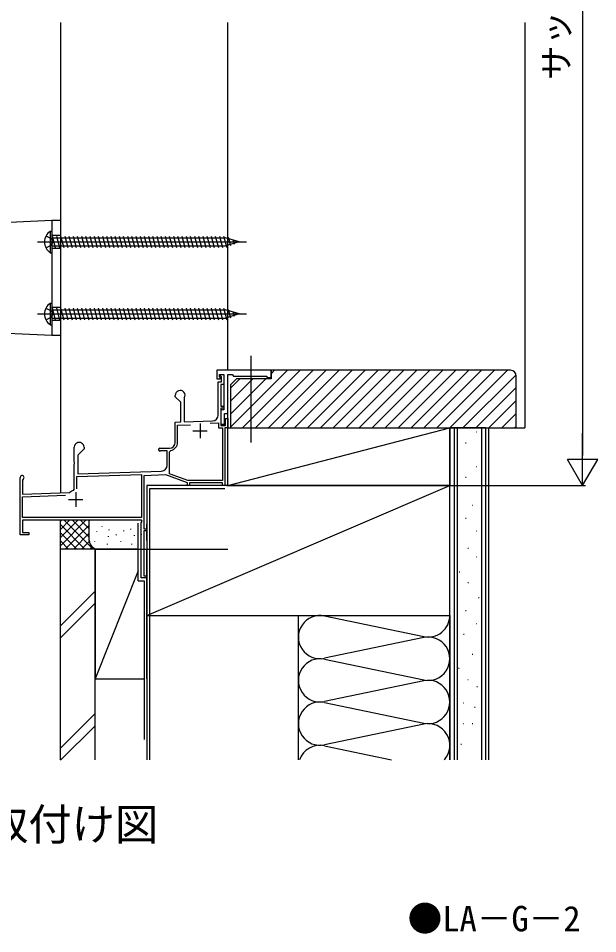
# Model space of a CAD drawing. Units: millimetres, scale not verified. Extents: x -525 to 525, y -783 to 778.
# Drawn here: x -369.6 to -168.8, y 62 to 379.3 of the extents above; entities that cross this region are included whole.
import ezdxf
from ezdxf.enums import TextEntityAlignment as Align

# ---------------------------------------------------------------- set-up
doc = ezdxf.new("R2010")
doc.units = ezdxf.units.MM
doc.header["$LTSCALE"] = 4
for name, color, linetype in [('0-1_USER1', 3, 'Continuous'), ('0-3_YKK_11E', 7, 'Continuous'), ('0-4_YKK_12', 2, 'Continuous'), ('0-5_YKK_13', 4, 'Continuous'), ('0-7_YKK_D', 6, 'Continuous'), ('0-9_YSS_K', 3, 'Continuous')]:
    doc.layers.add(name, color=color, linetype=linetype)
doc.styles.add('ＭＳ ゴシック', font='')
doc.styles.get('ＭＳ ゴシック').set_extended_font_data('MS Gothic')

msp = doc.modelspace()

# ---------------------------------------------------------------- linework, layer by layer
at = {"layer": '0-3_YKK_11E'}
for p, q in [((-306.6, 238.8), (-306.6, 233.8)), ((-309.1, 236.3), (-304.1, 236.3)), ((-320.5, 230.3), (-317.2, 230.3)), ((-349.7, 215), (-349.7, 210)), ((-352.2, 212.5), (-347.2, 212.5))]:
    msp.add_line(p, q, dxfattribs=at)
msp.add_lwpolyline([(-282, 257.3), (-300.8, 257.3), (-300.8, 254.3), (-299.6, 254.3), (-299.6, 254.8), (-299.8, 255), (-299.8, 255.8), (-298.3, 255.8), (-298.3, 243.6), (-299.4, 243.6), (-299.4, 238.6), (-298.1, 238.6), (-298.1, 242.3), (-297, 242.3), (-297, 255.8), (-295.5, 255.8), (-295, 255.3), (-283.5, 255.3), (-283.5, 254.8), (-282, 254.8)], close=True, dxfattribs=at)
for points in [[(-300.3, 241.752), (-300.3, 253.3), (-299.2, 253.3), (-299.2, 255), (-299.5, 255.3), (-299.5, 255.8), (-298.3, 255.8), (-298.3, 252.4), (-299.4, 252.4), (-299.4, 244.9), (-298.3, 244.9), (-298.3, 244.1), (-299.4, 244.1), (-299.4, 238.1), (-297.8, 238.1), (-297.8, 240.6), (-297, 240.6), (-297, 237.3), (-298, 237.3), (-298, 217.3), (-298.8, 217.3), (-298.8, 218.3), (-310.2, 218.3), (-310.2, 217.3), (-311, 217.3), (-311, 218.3), (-318.441, 221.008), (-326.1, 220.741), (-326.1, 202.3), (-325, 202.3), (-325, 201.6), (-326.1, 201.6), (-326.1, 186), (-325, 186), (-325, 185.3), (-327, 185.3), (-327, 204.4), (-326.677, 204.96), (-326.873, 205.3)], [(-315.2, 232.3), (-315.2, 239.3), (-313.3, 239.366), (-313.3, 246.2), (-315.2, 248.1), (-315.2, 248.6)], [(-312.055, 247.705), (-312.1, 247.546), (-312.1, 239.408), (-302.23, 239.753)], [(-303.068, 238.923), (-300.2, 239.023), (-300.2, 237.3), (-298.8, 237.3), (-298.8, 219.1), (-310.859, 219.1), (-317.2, 221.408), (-317.2, 229.038), (-316.776, 229.532)], [(-314.4, 232.3), (-314.4, 238.227), (-309.962, 238.382)], [(-350.431, 215.615), (-350.2, 215.907), (-350.2, 224.642), (-350.08, 224.825), (-350.08, 225.375), (-350.2, 225.558), (-350.2, 230.6)], [(-346.8, 230.6), (-346.8, 230.1), (-349, 227.9), (-349, 221.342), (-319.93, 222.357)], [(-318, 224.356), (-318, 229.4), (-320.113, 229.4), (-320.258, 229.363)], [(-326.873, 205.3), (-368.2, 205.3), (-368.2, 201), (-366, 201), (-366, 200.3), (-369, 200.3), (-369, 220.1)], [(-349.3, 216.2), (-349.3, 220.431), (-326.9, 221.213), (-326.9, 206.2), (-368.2, 206.2), (-368.2, 213.427), (-353.294, 213.948)], [(-367.95, 219.494), (-368.1, 219.234), (-368.1, 214.331), (-351.921, 214.896), (-351.74, 214.965)]]:
    msp.add_lwpolyline(points, dxfattribs=at)
for centre, radius, start, end in [((-313.5, 248.6), 1.7, 328.21165, 180), ((-302.3, 241.752), 2, 272, 0.00001), ((-348.5, 230.6), 1.7, 359.99999, 180.00001), ((-317.2, 232.3), 2, 270.00001, 359.99999), ((-317.2, 232.3), 2.8, 278.71475, 359.99999), ((-320.5, 229.8), 0.5, 89.99998, 298.95499), ((-320, 224.356), 2, 271.99998, 360), ((-368.3, 220.1), 0.7, 300, 179.99999), ((-349.7, 212.5), 3.2, 103.21298, 129.61476)]:
    msp.add_arc(centre, radius, start, end, dxfattribs=at)
at = {"layer": '0-4_YKK_12'}
for p, q in [((-361.752, 301.8), (-351.186, 301.8)), ((-361.752, 276.8), (-351.186, 276.8))]:
    msp.add_line(p, q, dxfattribs=at)
at = {"layer": '0-5_YKK_13'}
for p, q in [((-358, 309.3), (-358, 269.3)), ((-358.509, 305.55), (-358, 305.55)), ((-358, 305.55), (-358, 298.05)), ((-363, 301.8), (-290.5, 301.8)), ((-355, 304.05), (-358, 304.05)), ((-358, 303.2), (-297.828, 303.2)), ((-357.845, 303.8), (-356.773, 299.8)), ((-356.395, 303.8), (-355.324, 299.8)), ((-354.946, 303.8), (-353.874, 299.8)), ((-353.497, 303.8), (-352.425, 299.8)), ((-352.047, 303.8), (-350.975, 299.8)), ((-350.598, 303.8), (-349.526, 299.8)), ((-349.148, 303.8), (-348.077, 299.8)), ((-347.699, 303.8), (-346.627, 299.8)), ((-346.25, 303.8), (-345.178, 299.8)), ((-344.8, 303.8), (-343.729, 299.8)), ((-343.351, 303.8), (-342.279, 299.8)), ((-341.902, 303.8), (-340.83, 299.8)), ((-340.452, 303.8), (-339.38, 299.8)), ((-339.003, 303.8), (-337.931, 299.8)), ((-337.553, 303.8), (-336.482, 299.8)), ((-336.104, 303.8), (-335.032, 299.8)), ((-334.655, 303.8), (-333.583, 299.8)), ((-333.205, 303.8), (-332.133, 299.8)), ((-331.756, 303.8), (-330.684, 299.8)), ((-330.306, 303.8), (-329.235, 299.8)), ((-328.857, 303.8), (-327.785, 299.8)), ((-327.408, 303.8), (-326.336, 299.8)), ((-325.958, 303.8), (-324.886, 299.8)), ((-324.509, 303.8), (-323.437, 299.8)), ((-323.06, 303.8), (-321.988, 299.8)), ((-321.61, 303.8), (-320.538, 299.8)), ((-320.161, 303.8), (-319.089, 299.8)), ((-318.711, 303.8), (-317.64, 299.8)), ((-317.262, 303.8), (-316.19, 299.8)), ((-315.813, 303.8), (-314.741, 299.8)), ((-314.363, 303.8), (-313.291, 299.8)), ((-312.914, 303.8), (-311.842, 299.8)), ((-311.464, 303.8), (-310.393, 299.8)), ((-310.015, 303.8), (-308.943, 299.8)), ((-308.566, 303.8), (-307.494, 299.8)), ((-307.116, 303.8), (-306.044, 299.8)), ((-305.667, 303.8), (-304.595, 299.8)), ((-304.217, 303.8), (-303.146, 299.8)), ((-302.768, 303.8), (-301.696, 299.8)), ((-301.319, 303.8), (-300.247, 299.8)), ((-299.869, 303.8), (-298.798, 299.8)), ((-298.42, 303.8), (-297.348, 299.8)), ((-293, 301.8), (-297.828, 303.2)), ((-293, 301.8), (-297.828, 300.4)), ((-296.863, 303.4), (-296.092, 300.52)), ((-295.233, 302.725), (-294.787, 301.06)), ((-293.603, 302.05), (-293.482, 301.6)), ((-358, 300.4), (-297.828, 300.4)), ((-355, 299.55), (-358, 299.55)), ((-358.509, 280.55), (-358, 280.55)), ((-358, 280.55), (-358, 273.05)), ((-363, 276.8), (-290.5, 276.8)), ((-355, 279.05), (-358, 279.05)), ((-358, 278.2), (-297.828, 278.2)), ((-357.845, 278.8), (-356.773, 274.8)), ((-356.395, 278.8), (-355.324, 274.8)), ((-354.946, 278.8), (-353.874, 274.8)), ((-353.497, 278.8), (-352.425, 274.8)), ((-352.047, 278.8), (-350.975, 274.8)), ((-350.598, 278.8), (-349.526, 274.8)), ((-349.148, 278.8), (-348.077, 274.8)), ((-347.699, 278.8), (-346.627, 274.8)), ((-346.25, 278.8), (-345.178, 274.8)), ((-344.8, 278.8), (-343.729, 274.8)), ((-343.351, 278.8), (-342.279, 274.8)), ((-341.902, 278.8), (-340.83, 274.8)), ((-340.452, 278.8), (-339.38, 274.8)), ((-339.003, 278.8), (-337.931, 274.8)), ((-337.553, 278.8), (-336.482, 274.8)), ((-336.104, 278.8), (-335.032, 274.8)), ((-334.655, 278.8), (-333.583, 274.8)), ((-333.205, 278.8), (-332.133, 274.8)), ((-331.756, 278.8), (-330.684, 274.8)), ((-330.306, 278.8), (-329.235, 274.8)), ((-328.857, 278.8), (-327.785, 274.8)), ((-327.408, 278.8), (-326.336, 274.8)), ((-325.958, 278.8), (-324.886, 274.8)), ((-324.509, 278.8), (-323.437, 274.8)), ((-323.06, 278.8), (-321.988, 274.8)), ((-321.61, 278.8), (-320.538, 274.8)), ((-320.161, 278.8), (-319.089, 274.8)), ((-318.711, 278.8), (-317.64, 274.8)), ((-317.262, 278.8), (-316.19, 274.8)), ((-315.813, 278.8), (-314.741, 274.8)), ((-314.363, 278.8), (-313.291, 274.8)), ((-312.914, 278.8), (-311.842, 274.8)), ((-311.464, 278.8), (-310.393, 274.8)), ((-310.015, 278.8), (-308.943, 274.8)), ((-308.566, 278.8), (-307.494, 274.8)), ((-307.116, 278.8), (-306.044, 274.8)), ((-305.667, 278.8), (-304.595, 274.8)), ((-304.217, 278.8), (-303.146, 274.8)), ((-302.768, 278.8), (-301.696, 274.8)), ((-301.319, 278.8), (-300.247, 274.8)), ((-299.869, 278.8), (-298.798, 274.8)), ((-298.42, 278.8), (-297.348, 274.8)), ((-293, 276.8), (-297.828, 278.2)), ((-293, 276.8), (-297.828, 275.4)), ((-296.863, 278.4), (-296.092, 275.52)), ((-295.233, 277.725), (-294.787, 276.06)), ((-293.603, 277.05), (-293.482, 276.6)), ((-358, 275.4), (-297.828, 275.4)), ((-355, 274.55), (-358, 274.55)), ((-289, 262.3), (-289, 232.3)), ((-332, 195.3), (-297, 195.3))]:
    msp.add_line(p, q, dxfattribs=at)
msp.add_lwpolyline([(-412, 271.8), (-412, 306.8), (-358, 309.3), (-355, 309.3), (-355, 269.3), (-358, 269.3)], close=True, dxfattribs=at)
for points in [[(-358.509, 305.55), (-358.509, 298.05), (-358, 298.05)], [(-360.009, 303.85), (-358.154, 302.945), (-357.545, 301.8)], [(-360.009, 299.75), (-358.154, 300.655), (-357.545, 301.8)], [(-358.509, 280.55), (-358.509, 273.05), (-358, 273.05)], [(-360.009, 278.85), (-358.154, 277.945), (-357.545, 276.8)], [(-360.009, 274.75), (-358.154, 275.655), (-357.545, 276.8)]]:
    msp.add_lwpolyline(points, dxfattribs=at)
for centre in [(-355.973, 301.8), (-355.973, 276.8)]:
    msp.add_arc(centre, 4.527, 124.06671, 235.93329, dxfattribs=at)
at = {"layer": '0-7_YKK_D'}
for p, q in [((-174, 546.8), (-174, 227.8)), ((-174, 217.3), (-174, 235.487)), ((-174, 217.3), (-179.25, 226.393)), ((-168.75, 226.393), (-179.25, 226.393)), ((-174, 217.3), (-168.75, 226.393)), ((-297.299, 217.3), (-173, 217.3))]:
    msp.add_line(p, q, dxfattribs=at)
at = {"layer": '0-9_YSS_K'}
for p, q in [((-355, 377.8), (-355, 214.789)), ((-297, 257.3), (-297, 377.8)), ((-194, 377.8), (-194, 237.3)), ((-296, 237.624), (-276.324, 257.3)), ((-291.834, 237.3), (-271.834, 257.3)), ((-287.344, 237.3), (-267.344, 257.3)), ((-282.854, 237.3), (-262.854, 257.3)), ((-282, 256.114), (-280.814, 257.3)), ((-278.363, 237.3), (-258.363, 257.3)), ((-273.873, 237.3), (-253.873, 257.3)), ((-269.383, 237.3), (-249.383, 257.3)), ((-264.893, 237.3), (-244.893, 257.3)), ((-260.403, 237.3), (-240.403, 257.3)), ((-255.913, 237.3), (-235.913, 257.3)), ((-251.423, 237.3), (-231.423, 257.3)), ((-246.933, 237.3), (-226.933, 257.3)), ((-242.442, 237.3), (-222.442, 257.3)), ((-237.952, 237.3), (-217.952, 257.3)), ((-233.462, 237.3), (-213.462, 257.3)), ((-228.972, 237.3), (-208.972, 257.3)), ((-224.482, 237.3), (-204.482, 257.3)), ((-219.992, 237.3), (-199.992, 257.3)), ((-297, 237.3), (-297, 255.304)), ((-296, 251.094), (-292.794, 254.3)), ((-296, 246.604), (-288.304, 254.3)), ((-296, 242.114), (-283.814, 254.3)), ((-215.502, 237.3), (-197.051, 255.75)), ((-211.012, 237.3), (-197, 251.312)), ((-206.521, 237.3), (-197, 246.821)), ((-202.031, 237.3), (-197, 242.331)), ((-297, 217.3), (-220, 237.3)), ((-220, 122.3), (-220, 237.3)), ((-207.5, 237.3), (-220, 237.3)), ((-218.5, 237.3), (-218.5, 122.3)), ((-217.5, 237.3), (-217.5, 122.3)), ((-210.801, 235.921), (-210.601, 235.921)), ((-209, 237.3), (-209, 122.3)), ((-207.5, 122.3), (-207.5, 237.3)), ((-206.5, 122.3), (-206.5, 237.3)), ((-198, 237.3), (-194, 237.3)), ((-197.541, 237.3), (-197, 237.841)), ((-214.531, 232.191), (-214.331, 232.191)), ((-217.515, 226.97), (-217.315, 226.97)), ((-210.801, 223.986), (-210.601, 223.986)), ((-214.531, 220.256), (-214.331, 220.256)), ((-325, 172.3), (-220, 217.3)), ((-324, 216.3), (-298, 216.3)), ((-324, 122.3), (-324, 216.3)), ((-217.515, 215.034), (-217.315, 215.034)), ((-212.293, 210.558), (-212.093, 210.558)), ((-355, 204.927), (-354.614, 205.314)), ((-355, 195.3), (-355, 205.3)), ((-355, 196.442), (-346.142, 205.3)), ((-355, 199.271), (-348.971, 205.3)), ((-355, 202.099), (-351.799, 205.3)), ((-355, 203.785), (-346.515, 195.3)), ((-353.686, 205.3), (-343.686, 195.3)), ((-353.314, 195.3), (-345, 203.614)), ((-350.858, 205.3), (-345, 199.442)), ((-348.029, 205.3), (-345, 202.271)), ((-345.201, 205.3), (-345, 205.099)), ((-345, 198.3), (-345, 205.3)), ((-340.674, 203.299), (-340.674, 203.099)), ((-328, 184.3), (-328, 204.3)), ((-325, 198.3), (-325, 203.947)), ((-214.531, 206.082), (-214.331, 206.082)), ((-355, 200.957), (-349.343, 195.3)), ((-350.485, 195.3), (-345, 200.785)), ((-342.505, 201.443), (-342.505, 201.243)), ((-338.165, 202.111), (-338.165, 201.911)), ((-335.706, 200.377), (-335.706, 200.177)), ((-333.158, 201.777), (-333.158, 201.577)), ((-330.651, 202.28), (-330.651, 202.08)), ((-329.486, 200.108), (-329.486, 199.908)), ((-326.979, 200.442), (-326.979, 200.242)), ((-210.801, 201.606), (-210.601, 201.606)), ((-355, 198.128), (-352.172, 195.3)), ((-347.657, 195.3), (-344.982, 197.975)), ((-343.172, 198.105), (-343.172, 197.905)), ((-338.833, 197.104), (-338.833, 196.904)), ((-338.499, 199.774), (-338.499, 199.574)), ((-334.159, 198.105), (-334.159, 197.905)), ((-330.317, 197.104), (-330.317, 196.904)), ((-217.515, 198.622), (-217.315, 198.622)), ((-342, 195.3), (-355, 195.3)), ((-355, 122.3), (-355, 195.3)), ((-344.828, 195.3), (-344.034, 196.095)), ((-343, 195.3), (-328, 195.3)), ((-343, 195.3), (-343, 150.3)), ((-328, 195.3), (-342, 195.3)), ((-325, 150.3), (-325, 195.3)), ((-213.785, 195.638), (-213.585, 195.638)), ((-210.801, 192.654), (-210.601, 192.654)), ((-328, 187.8), (-343, 150.3)), ((-216.769, 187.433), (-216.569, 187.433)), ((-213.785, 183.703), (-213.585, 183.703)), ((-343, 180.758), (-355, 168.758)), ((-210.055, 178.481), (-209.855, 178.481)), ((-355, 164.515), (-343, 176.515)), ((-325.001, 172.3), (-325.001, 122.3)), ((-272.501, 122.3), (-272.501, 172.3)), ((-263.47, 172.142), (-229.033, 164.958)), ((-220.001, 172.3), (-220.001, 122.3)), ((-214.531, 174.005), (-214.331, 174.005)), ((-210.801, 169.529), (-210.601, 169.529)), ((-215.277, 165.799), (-215.077, 165.799)), ((-229.033, 164.642), (-263.47, 157.458)), ((-212.217, 158.868), (-212.017, 158.868)), ((-263.47, 157.142), (-229.033, 149.958)), ((-217.019, 154.066), (-216.819, 154.066)), ((-343, 150.3), (-326, 150.3)), ((-229.033, 149.642), (-263.47, 142.458)), ((-213.818, 150.065), (-213.618, 150.065)), ((-210.616, 147.664), (-210.416, 147.664)), ((-263.47, 142.142), (-229.033, 134.958)), ((-215.418, 142.062), (-215.218, 142.062)), ((-211.417, 140.461), (-211.217, 140.461)), ((-343, 138.332), (-355, 126.332)), ((-343, 134.089), (-355, 122.089)), ((-229.033, 134.642), (-263.47, 127.458)), ((-215.418, 134.859), (-215.218, 134.859)), ((-212.217, 134.859), (-212.017, 134.859)), ((-263.47, 127.142), (-240.26, 122.3)), ((-216.219, 127.656), (-216.019, 127.656))]:
    msp.add_line(p, q, dxfattribs=at)
for points in [[(-199, 257.3), (-282, 257.3), (-282, 254.3), (-294, 254.3), (-296, 252.3), (-296, 237.3)], [(-296, 237.3), (-197, 237.3), (-197, 255.3)], [(-343, 122.3), (-343, 195.3), (-355, 195.3)], [(-328, 184.3), (-326, 184.3), (-326, 129.3)]]:
    msp.add_lwpolyline(points, dxfattribs=at)
for points in [[(-220, 237.3), (-220, 217.3), (-297, 217.3), (-297, 237.3)], [(-220, 172.3), (-220, 217.3), (-325, 217.3), (-325, 172.3)]]:
    msp.add_lwpolyline(points, close=True, dxfattribs=at)
for centre, radius, start, end in [((-199, 255.3), 2, 0, 89.99998), ((-342, 198.3), 3, 180, 270), ((-265.001, 164.8), 7.5, 78.21647, 281.78354), ((-227.501, 172.3), 7.5, 258.21647, 0), ((-227.501, 157.3), 7.5, 258.21647, 101.78354), ((-265.001, 149.8), 7.5, 78.21647, 281.78354), ((-227.501, 142.3), 7.5, 258.21647, 101.78354), ((-265.001, 134.8), 7.5, 78.21647, 281.78354), ((-227.501, 127.3), 7.5, 318.19097, 101.78354), ((-265.001, 119.8), 7.5, 78.21647, 160.52774)]:
    msp.add_arc(centre, radius, start, end, dxfattribs=at)

# ---------------------------------------------------------------- texts
at = {"layer": '0-1_USER1', "style": 'ＭＳ ゴシック'}
for s, height, p in [('■ブラケット別取付け図', 11, (-486.153, 91.09)), ('●LA－G－2', 8.798, (-234.636, 60.186))]:
    msp.add_text(s, height=height, dxfattribs=at).set_placement(p, align=Align.BOTTOM_LEFT)
at = {"layer": '0-7_YKK_D', "style": 'ＭＳ ゴシック'}
msp.add_text('サッシＨ', height=8.798, rotation=90, dxfattribs=at).set_placement((-176.027, 357.914), align=Align.BOTTOM_LEFT)

doc.saveas('drawing.dxf')
